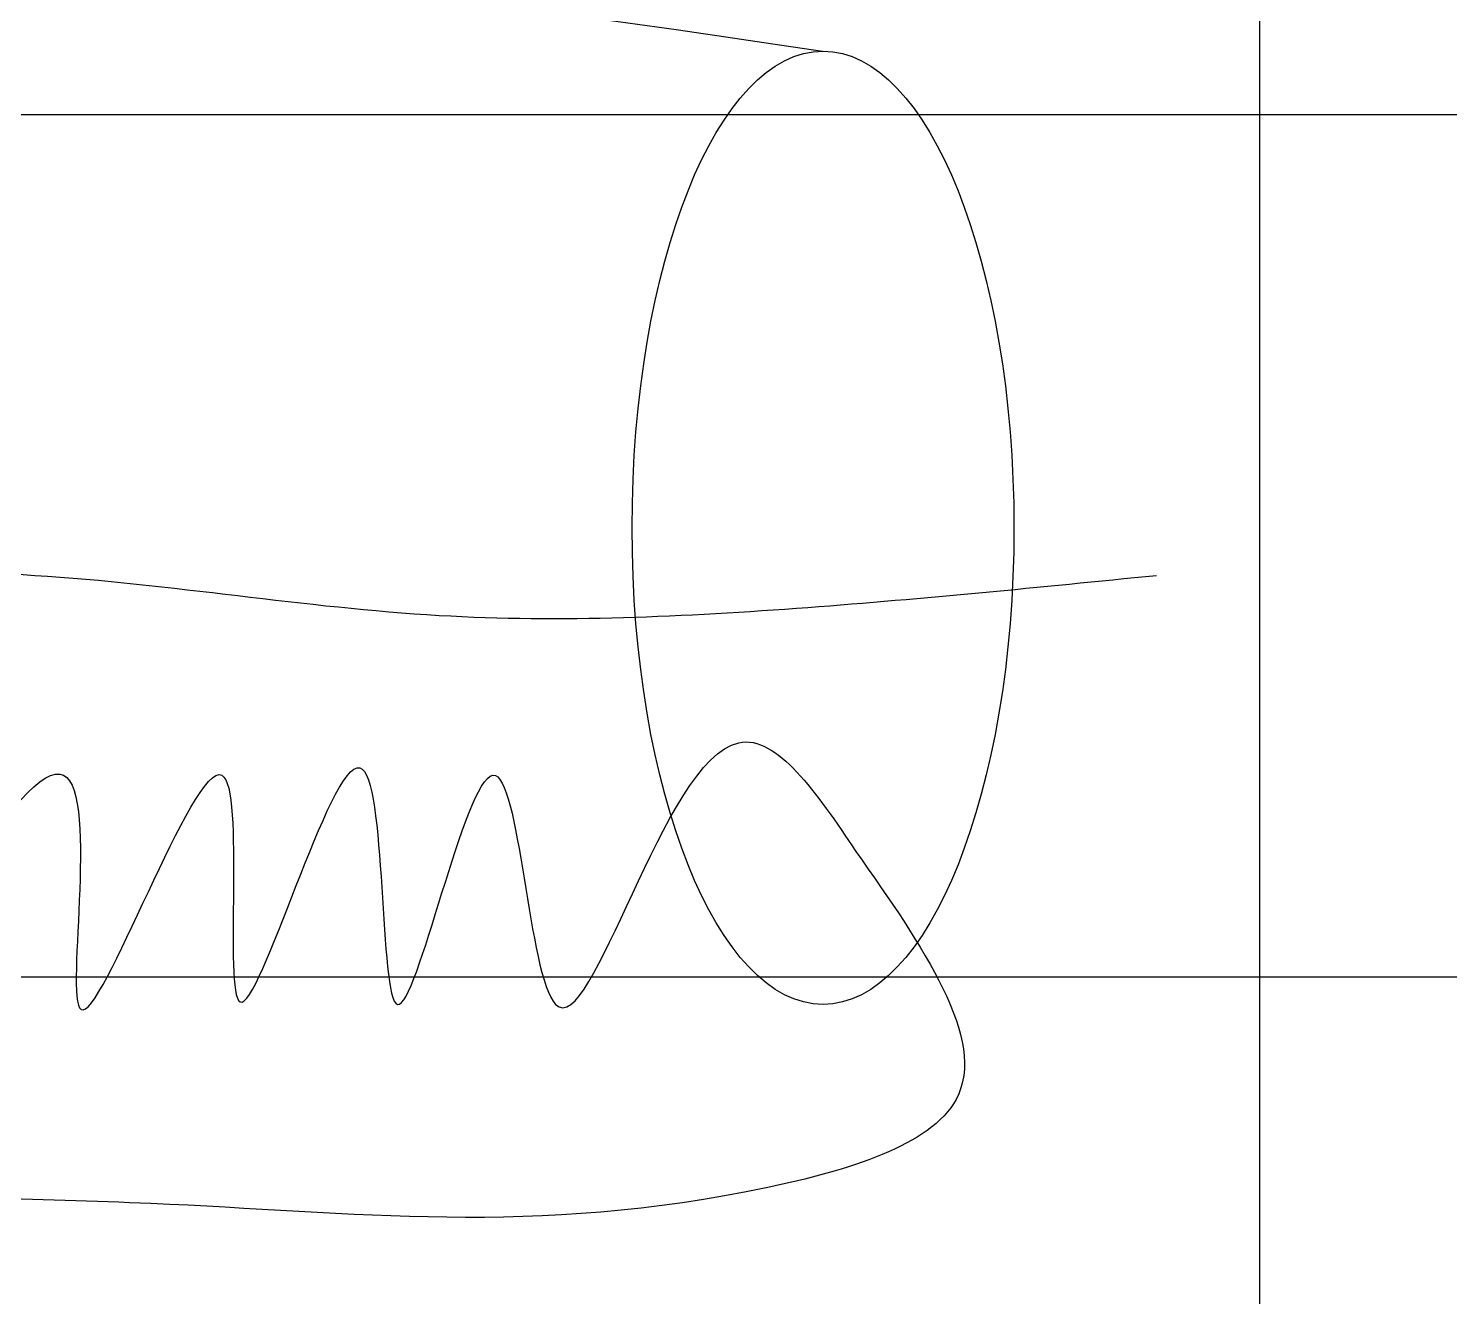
# Model space of a CAD drawing. Header units: millimetres. Extents: x -23631 to 2610815, y 484233 to 2921318.
# Drawn here: x 1762416 to 1763239, y 1479896 to 1480631 of the extents above; entities that cross this region are included whole.
import ezdxf

# ---------------------------------------------------------------- set-up
doc = ezdxf.new("R2010")
doc.units = ezdxf.units.MM

# ---------------------------------------------------------------- blocks, each defined once
blk = doc.blocks.new('nicat')
at = {"lineweight": 30}
blk.add_ellipse((2004636.17, -87432), major_axis=(0, -288.79), ratio=0.400398, dxfattribs=at)
for points, knots in [([(2003498.18, -87720.78), (2003515.23, -87684.94), (2003546.52, -87619.17), (2003566.96, -87520.84), (2003582.93, -87431.1), (2003601.77, -87349.39), (2003637.68, -87270.75), (2003618.91, -87196.66), (2003686.88, -87045.55), (2003713.12, -87282.71), (2003699.63, -87383.82), (2003706.34, -87471.12), (2003710.38, -87549.44), (2003714.75, -87632.76), (2003694.57, -87696.27), (2003739.05, -87777.98), (2003750.36, -87682.64), (2003772.21, -87644.5), (2003764.89, -87613.05), (2003772.28, -87584.68), (2003782.91, -87543.39), (2003786.56, -87497.39), (2003804.36, -87444.59), (2003814.13, -87386.73), (2003835.81, -87335.86), (2003867.44, -87029.47), (2004257.31, -87087.18), (2004635.88, -87143.22)], [0, 0, 0, 0, 118.572145, 217.60709, 299.952339, 391.514321, 471.948676, 545.024599, 629.613301, 811.801644, 904.325852, 993.001738, 1062.441824, 1143.33025, 1237.097965, 1270.448588, 1351.249615, 1386.139448, 1414.890735, 1440.977572, 1473.599818, 1542.908946, 1578.106773, 1640.256678, 1718.290386, 1742.449767, 2551.936964, 2551.936964, 2551.936964, 2551.936964]), ([(2004656.1, -87628.11), (2004696.21, -87685.25), (2004767.46, -87786.77), (2004498.47, -87866.88), (2004287.7, -87837.97), (2004034.03, -87839.11), (2003841.81, -87791.97), (2003670.77, -87798.26), (2003486.78, -87741.59), (2003473.95, -87606.16), (2003464.16, -87445.88), (2003713.24, -87463.74), (2003912.32, -87462.61), (2004167.42, -87452.88), (2004395.3, -87493.33), (2004623.63, -87482.39), (2004767.84, -87467.9), (2004838.08, -87460.84)], [0, 0, 0, 0, 162.080033, 287.972197, 661.751314, 873.188802, 1033.13827, 1247.533308, 1408.537463, 1522.055822, 1636.638006, 1814.152963, 2085.911557, 2311.559425, 2557.81393, 2781.088136, 2993.066923, 2993.066923, 2993.066923, 2993.066923]), ([(2003745.67, -87720.78), (2003774.5, -87646.23), (2003834.05, -87492.29), (2003733.17, -87894.55), (2003999.04, -87436.52), (2003874.07, -87887.39), (2003971.16, -87462.08), (2003834.94, -87940.9), (2004180.3, -87388.53), (2004009.36, -87850.33), (2004062.9, -87439.39), (2003969.13, -87784.92), (2004138.99, -87722.08), (2004066.34, -87717.69), (2004223.34, -87445.72), (2004149.91, -87869.78), (2004302.06, -87440.25), (2004257.64, -87857.74), (2004377.07, -87432.9), (2004362.18, -87858.62), (2004447, -87450.39), (2004464.7, -87870.73), (2004560.35, -87486.49), (2004632.16, -87592.69), (2004656.1, -87628.11)], [0, 0, 0, 0, 144.044901, 297.448552, 501.752284, 654.64081, 807.529336, 960.417861, 1213.038861, 1365.968398, 1507.143775, 1666.307463, 1724.088073, 1725.77548, 1876.186937, 2019.453694, 2185.043162, 2322.782625, 2482.117405, 2627.281347, 2777.622869, 2921.536218, 3115.042819, 3211.872944, 3211.872944, 3211.872944, 3211.872944])]:
    blk.add_open_spline(points, degree=3, knots=knots, dxfattribs=at)
blk = doc.blocks.new('üü')
at = {"lineweight": 25, "ltscale": 15}
for p, q in [((3749156.7, 330048.6), (3749156.7, 336833.2)), ((3742381.3, 331901.4), (3750394, 331901.4)), ((3742381.3, 331284.3), (3750394, 331284.3))]:
    blk.add_line(p, q, dxfattribs=at)
at = {"xscale": 1.18119524560259, "yscale": 1.18119524560259, "zscale": 1.18119524560259}
blk.add_blockref('nicat', (1380977.5, 434879.9), dxfattribs=at)

msp = doc.modelspace()

# ---------------------------------------------------------------- block references
at = {"xscale": 0.8095442897741573, "yscale": 0.8095442897741573, "zscale": 0.8095442897741573}
msp.add_blockref('üü', (-1271979.02, 1211891.91), dxfattribs=at)

doc.saveas('drawing.dxf')
